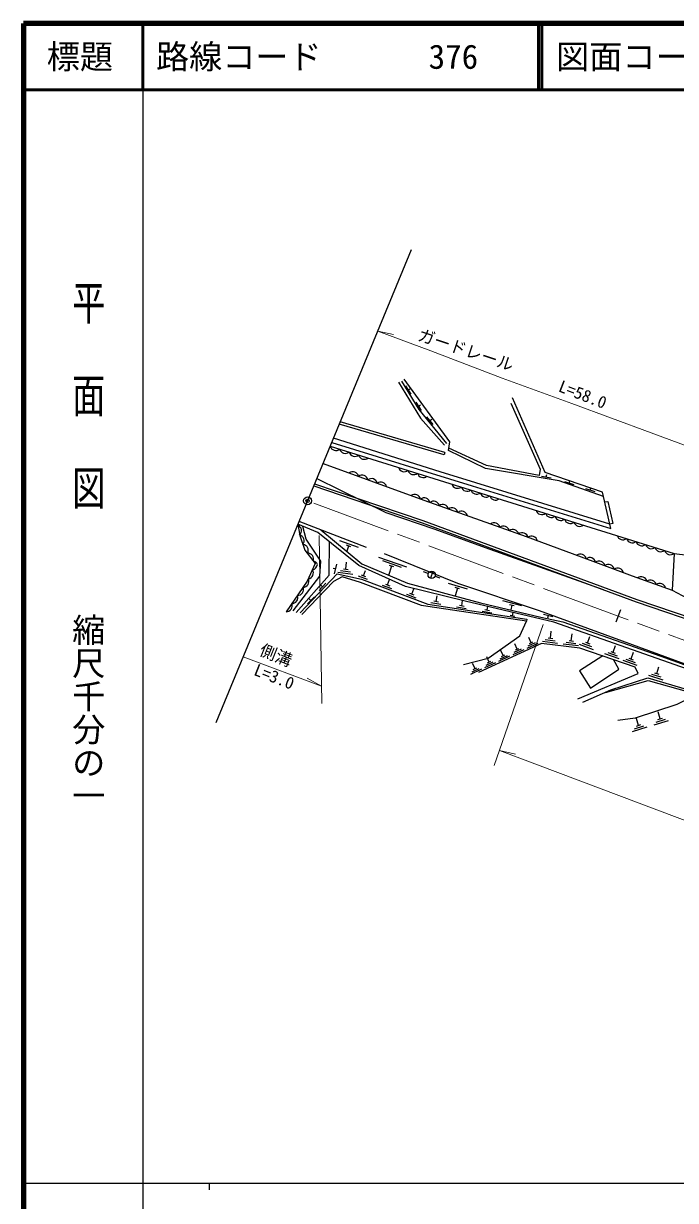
# Model space of a CAD drawing. Units: millimetres at full size, sheet at 1:1000; details may follow other scales. Extents: x 40000 to 680000, y 20000 to 380000.
# Drawn here: x 40000 to 138401, y 202409 to 380000 of the extents above; entities that cross this region are included whole.
import ezdxf
from ezdxf.enums import TextEntityAlignment as Align

# ---------------------------------------------------------------- set-up
doc = ezdxf.new("R2010")
doc.units = ezdxf.units.MM
doc.header["$LTSCALE"] = 1000
doc.header["$PDMODE"] = 32
doc.header["$PDSIZE"] = 500
doc.linetypes.add('CHAIN', pattern=[18.5, 12, -1.5, 3.5, -1.5])
for name, color, linetype, lineweight in [('M-BGD', 7, 'Continuous', 25), ('M-BMK', 2, 'CHAIN', 13), ('M-BMK-OTRS', 5, 'Continuous', 25), ('M-BMK-SRVR', 3, 'Continuous', 25), ('M-STR-HTXT', 7, 'Continuous', 13), ('M-TTL', 2, 'Continuous', 140), ('M-TTL-BAND', 7, 'Continuous', 25), ('M-TTL-LINE', 7, 'Continuous', 50)]:
    doc.layers.add(name, color=color, linetype=linetype, lineweight=lineweight)
doc.layers.add('M-OTRS', color=6, linetype='Continuous')
doc.layers.add('M-TTL-TXT', color=7, linetype='Continuous')
doc.styles.add('@ＭＳ ゴシック', font='')
doc.styles.add('ＭＳ ゴシック', font='')
doc.styles.get('@ＭＳ ゴシック').set_extended_font_data('@MS Gothic')
doc.styles.get('ＭＳ ゴシック').set_extended_font_data('MS Gothic')

msp = doc.modelspace()

# ---------------------------------------------------------------- linework, layer by layer
at = {"layer": 'M-BGD'}
for p, q in [((97670, 325355), (98438, 324067)), ((98054, 324711), (98376, 324903)), ((99214, 322887), (100036, 321632)), ((99625, 322259), (99939, 322465)), ((103586, 315249), (87790, 319875)), ((100845, 320659), (101797, 319500)), ((101321, 320079), (101611, 320318)), ((103483, 314899), (87650, 319536)), ((103586, 315249), (103483, 314899)), ((118160, 311712), (119636, 311440)), ((118898, 311576), (118966, 311945)), ((121631, 310894), (123064, 310451)), ((122348, 310672), (122443, 310981)), ((124811, 309853), (126236, 309386)), ((125523, 309619), (125611, 309889)), ((91767, 300927), (81598, 304881)), ((90572, 300926), (87750, 301942)), ((89389, 301034), (88730, 301271)), ((89059, 301152), (88780, 300376)), ((86928, 296964), (87264, 298426)), ((88628, 297666), (88762, 298728)), ((97878, 297961), (93626, 299435)), ((97071, 297923), (94236, 298906)), ((138181, 300053), (137889, 294475)), ((87096, 297695), (86731, 297779)), ((87418, 297214), (89687, 296928)), ((87849, 297462), (89331, 297275)), ((88281, 297710), (88975, 297622)), ((90488, 296670), (91884, 296138)), ((90966, 296809), (91620, 296560)), ((91293, 296684), (91599, 297487)), ((95555, 298131), (95064, 296714)), ((95886, 298017), (95225, 298246)), ((101081, 297005), (100375, 297256)), ((101784, 297338), (101415, 296302)), ((102118, 296636), (102824, 296384)), ((84627, 294447), (85629, 295563)), ((85128, 295005), (84849, 295256)), ((94142, 295278), (95538, 294746)), ((94619, 295417), (95273, 295167)), ((94946, 295292), (95252, 296095)), ((107002, 294640), (104131, 295511)), ((105815, 294687), (105145, 294890)), ((82839, 292417), (83906, 293472)), ((83373, 292945), (83109, 293211)), ((97795, 293885), (99191, 293353)), ((98273, 294024), (98927, 293775)), ((98600, 293900), (98906, 294703)), ((102284, 292813), (102428, 293660)), ((105480, 294788), (105132, 293640)), ((101498, 292642), (102971, 292392)), ((101939, 292871), (102629, 292754)), ((105352, 291989), (106825, 291739)), ((105794, 292218), (106484, 292101)), ((106139, 292160), (106271, 292938)), ((109207, 291336), (110680, 291086)), ((109648, 291565), (110339, 291448)), ((109993, 291507), (110083, 292033)), ((115231, 292153), (112319, 292873)), ((114043, 292138), (113363, 292306)), ((113703, 292222), (113531, 291527)), ((113468, 290708), (114159, 290591)), ((113814, 290650), (113895, 291130)), ((119913, 290457), (118458, 290821)), ((119186, 290639), (119095, 290275)), ((119525, 287250), (119656, 288313)), ((122681, 286862), (122812, 287924)), ((114509, 285600), (114151, 286378)), ((116001, 285758), (117663, 286524)), ((116189, 286109), (117274, 286609)), ((116631, 286577), (116273, 287355)), ((116377, 286460), (116885, 286694)), ((118317, 286795), (120587, 286515)), ((118747, 287044), (120230, 286861)), ((119178, 287293), (119873, 287208)), ((121472, 286406), (123743, 286126)), ((121903, 286655), (123386, 286473)), ((122334, 286904), (123029, 286819)), ((123847, 286354), (125997, 285571)), ((124323, 286500), (125726, 285989)), ((124798, 286646), (125456, 286406)), ((125127, 286526), (125493, 287532)), ((128979, 285124), (129345, 286130)), ((110266, 283645), (109908, 284423)), ((111757, 283804), (113420, 284570)), ((111945, 284155), (113031, 284655)), ((112388, 284623), (112029, 285400)), ((112133, 284505), (112642, 284740)), ((113879, 284781), (115541, 285547)), ((114067, 285132), (115153, 285632)), ((114255, 285483), (114764, 285717)), ((127699, 284951), (129849, 284169)), ((128174, 285097), (129578, 284586)), ((128650, 285243), (129308, 285004)), ((131383, 284248), (132041, 284009)), ((131712, 284129), (132078, 285135)), ((107514, 281849), (109176, 282615)), ((107702, 282200), (108788, 282700)), ((108144, 282668), (107786, 283446)), ((107890, 282551), (108399, 282785)), ((109636, 282826), (111298, 283592)), ((109824, 283177), (110909, 283677)), ((110012, 283528), (110520, 283762)), ((130432, 283956), (132582, 283173)), ((130908, 284102), (132311, 283591)), ((135578, 281907), (135898, 282929)), ((134307, 281675), (136491, 280993)), ((134776, 281843), (136202, 281398)), ((135244, 282011), (135912, 281802)), ((136095, 275097), (135782, 276121)), ((131924, 273195), (134112, 273863)), ((132216, 273598), (133644, 274034)), ((132508, 274001), (133177, 274205)), ((132842, 274103), (132530, 275127)), ((135176, 274189), (137364, 274857)), ((135468, 274592), (136897, 275028)), ((135760, 274994), (136430, 275199))]:
    msp.add_line(p, q, dxfattribs=at)
for points in [[(96574, 325885), (99922, 320444), (103524, 316374)], [(103879, 316624), (99706, 321736), (97083, 326022)], [(127529, 308651), (120827, 310984), (109727, 312878), (104139, 315563), (104364, 316879), (97459, 326328)], [(127386, 309276), (118755, 312254), (113812, 323505)], [(113575, 322726), (117968, 312767), (117821, 311801), (109876, 313332), (104198, 315908)], [(86282, 316222), (101906, 311374), (138181, 300053)], [(86523, 316806), (107740, 310255), (128637, 303802), (127386, 309276)], [(128491, 304440), (102887, 312347), (86777, 317421)], [(85212, 313632), (100400, 308077), (115858, 302583), (124149, 299539), (131878, 296659), (137889, 294475)], [(84264, 311337), (94696, 306198), (102105, 303683), (109689, 300914), (127496, 294594)], [(83804, 310222), (100153, 304683), (132475, 292757), (143709, 288938), (179340, 276161), (195962, 270346), (200416, 269236), (208497, 267769), (217128, 266938), (222261, 266957), (229311, 267730), (234825, 268787), (243403, 270638), (265827, 275770), (273195, 277511), (282066, 279344), (310356, 285432), (319494, 287703)], [(83911, 310537), (100264, 304996), (132586, 293070), (143819, 289252), (179451, 276474), (196057, 270664), (200486, 269561), (202606, 269176)], [(127719, 307821), (128174, 307866), (128962, 304544), (128492, 304437)], [(81413, 304433), (81680, 302760), (82477, 300549), (84035, 298514), (82829, 295834), (79641, 291246)], [(80691, 291366), (84709, 296592), (84853, 298854), (82672, 302212), (82151, 304129)], [(204758, 258827), (197224, 261227), (175711, 269730), (146515, 280373), (120055, 289672), (106654, 292844), (97640, 295053), (90605, 298217), (84445, 303181), (81413, 304433)], [(84891, 303601), (91086, 298464), (97931, 295565), (108998, 292607), (118091, 290441), (121394, 289734), (136194, 284541), (149406, 279771), (164389, 274272), (176188, 270029), (197549, 261587), (204968, 259319), (204806, 258812)], [(81142, 291114), (86119, 296763), (86190, 301775)], [(94410, 300007), (105511, 295570), (117811, 291411), (130342, 286857), (146274, 281035), (154056, 278477), (165935, 273946), (177628, 269839), (190118, 265307), (196760, 262960), (206745, 260902), (212668, 260152)], [(138181, 300053), (153843, 298113), (157489, 297356), (160128, 296451), (165022, 293967), (177550, 290316), (177706, 289649), (187097, 286745), (188002, 286403), (196100, 282527), (196959, 279278)], [(81741, 291090), (87343, 296943), (91016, 296160), (101046, 292402), (115960, 290112), (115892, 289841)], [(106417, 283303), (110142, 284242), (114924, 287584), (115892, 289841), (101020, 292011), (100065, 292197), (90845, 295644), (88092, 296494), (86792, 295815), (82031, 290810)], [(137889, 294475), (142422, 292086), (148904, 291481), (153013, 290959), (164393, 288626), (169623, 287179), (183020, 282284), (197325, 273975), (201963, 270779)], [(123641, 278079), (132754, 281948), (132331, 282900), (123987, 285748), (118156, 286454), (108658, 282063)], [(127442, 284569), (123905, 282326), (125570, 279705), (129857, 282596), (129036, 284024)], [(124438, 277578), (128670, 279451), (134229, 281261), (140524, 279409), (141051, 278462), (138587, 277262), (132313, 275179), (129702, 274821)], [(127819, 279074), (134292, 280861), (140343, 279157), (140752, 278316)]]:
    msp.add_lwpolyline(points, dxfattribs=at)
msp.add_circle((101600, 296820), 550, dxfattribs=at)
for centre, start, end in [((87147, 316480), 196.61509, 308.90504), ((88580, 316036), 196.61509, 308.90504), ((90012, 315591), 196.61509, 308.90504), ((91445, 315147), 196.61509, 308.90504), ((97464, 313279), 196.61509, 308.90504), ((98896, 312835), 196.61509, 308.90504), ((89696, 311456), 13.76445, 126.0544), ((91105, 310941), 13.76445, 126.0544), ((92514, 310426), 13.76445, 126.0544), ((93923, 309910), 13.76445, 126.0544), ((100329, 312390), 196.61509, 308.90504), ((105509, 310776), 196.52282, 308.81276), ((106941, 310329), 196.52282, 308.81276), ((108373, 309883), 196.52282, 308.81276), ((109805, 309436), 196.52282, 308.81276), ((99053, 308034), 13.76445, 126.0544), ((100462, 307518), 13.76445, 126.0544), ((101890, 307018), 15.30998, 127.59993), ((103288, 306522), 13.34015, 125.6301), ((111237, 308989), 196.52282, 308.81276), ((104702, 306014), 14.29083, 126.58078), ((106116, 305512), 14.29083, 126.58078), ((118220, 306810), 196.52282, 308.81276), ((119652, 306363), 196.52282, 308.81276), ((121083, 305916), 196.52282, 308.81276), ((81056, 303482), 312.91751, 65.20746), ((111035, 303763), 14.29083, 126.58078), ((112449, 303261), 14.29083, 126.58078), ((122515, 305469), 196.52282, 308.81276), ((123947, 305022), 196.52282, 308.81276), ((81441, 301948), 322.98458, 75.27453), ((113862, 302759), 14.29083, 126.58078), ((115276, 302256), 14.29083, 126.58078), ((116678, 301746), 13.44679, 125.73673), ((130455, 302991), 196.52282, 308.81276), ((131887, 302544), 196.52282, 308.81276), ((82074, 300509), 331.78071, 84.07066), ((133319, 302097), 196.52282, 308.81276), ((134751, 301651), 196.52282, 308.81276), ((136183, 301204), 196.52282, 308.81276), ((137615, 300757), 196.52282, 308.81276), ((82891, 299181), 341.2931, 93.58305), ((83463, 298469), 279.63925, 354.87594), ((83542, 298011), 24.698, 76.91443), ((124063, 299034), 13.68811, 125.97805), ((125464, 298511), 13.0869, 125.37685), ((126869, 297988), 13.42399, 125.71394), ((128275, 297465), 13.42399, 125.71394), ((82847, 297101), 279.63925, 31.9292), ((129680, 296941), 13.42399, 125.71394), ((81368, 294613), 269.06057, 21.35052), ((82175, 295841), 271.89245, 24.1824), ((133217, 295637), 13.88941, 126.17936), ((134627, 295125), 13.88941, 126.17936), ((136037, 294613), 13.88941, 126.17936), ((80512, 293381), 269.06057, 21.35052), ((79656, 292149), 269.06057, 21.35052)]:
    msp.add_arc(centre, 903, start, end, dxfattribs=at)
at = {"layer": 'M-BMK'}
msp.add_lwpolyline([(265127, 272053), (237123, 265789), (230326, 264549), (225363, 263904), (218161, 263550), (211524, 263812), (204808, 264696), (199402, 265751), (193982, 267230), (189350, 268947), (176148, 273677), (148628, 283674), (129748, 290595), (82877, 307977)], dxfattribs=at)
at = {"layer": 'M-BMK-OTRS'}
msp.add_line((69067, 274536), (98541, 345909), dxfattribs=at)
at = {"layer": 'M-BMK-SRVR'}
msp.add_line((130092, 291534), (129404, 289656), dxfattribs=at)
msp.add_circle((82877, 307977), 600, dxfattribs=at)
at = {"layer": 'M-OTRS'}
msp.add_point((82877, 307977), dxfattribs=at)
at = {"layer": 'M-STR-HTXT'}
for p, q in [((93456, 333595), (95853, 333063)), ((85015, 277410), (84611, 302761)), ((111061, 268059), (118452, 289298)), ((84973, 280038), (73167, 284464)), ((84973, 280038), (82817, 281211)), ((111837, 270290), (114233, 269753))]:
    msp.add_line(p, q, dxfattribs=at)
for points in [[(146794, 313749), (134710, 318259), (122752, 322650), (112262, 326512), (101483, 330589), (93456, 333595)], [(199945, 238791), (192749, 240494), (186271, 242476), (172653, 247512), (138663, 260194), (111837, 270290)]]:
    msp.add_lwpolyline(points, dxfattribs=at)
at = {"layer": 'M-TTL'}
for p, q in [((40000, 380000), (40000, 20000)), ((680000, 380000), (40000, 380000))]:
    msp.add_line(p, q, dxfattribs=at)
at = {"layer": 'M-TTL-BAND'}
for p, q in [((58000, 370000), (58000, 20000)), ((40000, 205000), (579000, 205000)), ((68000, 205000), (68000, 204000))]:
    msp.add_line(p, q, dxfattribs=at)
at = {"layer": 'M-TTL-LINE'}
for p, q in [((58000, 380000), (58000, 370000)), ((117750, 380000), (117750, 370000)), ((118250, 380000), (118250, 370000)), ((40000, 370000), (680000, 370000))]:
    msp.add_line(p, q, dxfattribs=at)

# ---------------------------------------------------------------- texts
at = {"layer": 'M-STR-HTXT', "style": 'ＭＳ ゴシック'}
for s, rotation, p in [('ガードレール', 341.565, (99198, 331735)), ('L=58.0', 338.788, (120397, 324024)), ('側溝', 338.048, (75250, 284269)), ('L=3.0', 338.378, (74410, 281239))]:
    msp.add_text(s, height=1833, rotation=rotation, dxfattribs=at).set_placement(p, align=Align.BOTTOM_LEFT)
at = {"layer": 'M-TTL-BAND', "style": '@ＭＳ ゴシック', "width": 1.4}
msp.add_text('平  面  図', height=3666, rotation=270, dxfattribs=at).set_placement((49777, 306475), align=Align.MIDDLE_RIGHT)
at = {"layer": 'M-TTL-BAND', "style": '@ＭＳ ゴシック'}
msp.add_text('縮尺千分の一', height=3666, rotation=270, dxfattribs=at).set_placement((49777, 261030), align=Align.MIDDLE_RIGHT)
at = {"layer": 'M-TTL-TXT', "style": 'ＭＳ ゴシック'}
msp.add_text('標題', height=3666, dxfattribs=at).set_placement((48500, 375000), align=Align.MIDDLE_CENTER)
for s, p in [('路線コード', (60000, 375000)), ('376', (101142, 375000)), ('図面コード', (120380, 375000))]:
    msp.add_text(s, height=3666, dxfattribs=at).set_placement(p, align=Align.MIDDLE_LEFT)

doc.saveas('drawing.dxf')
